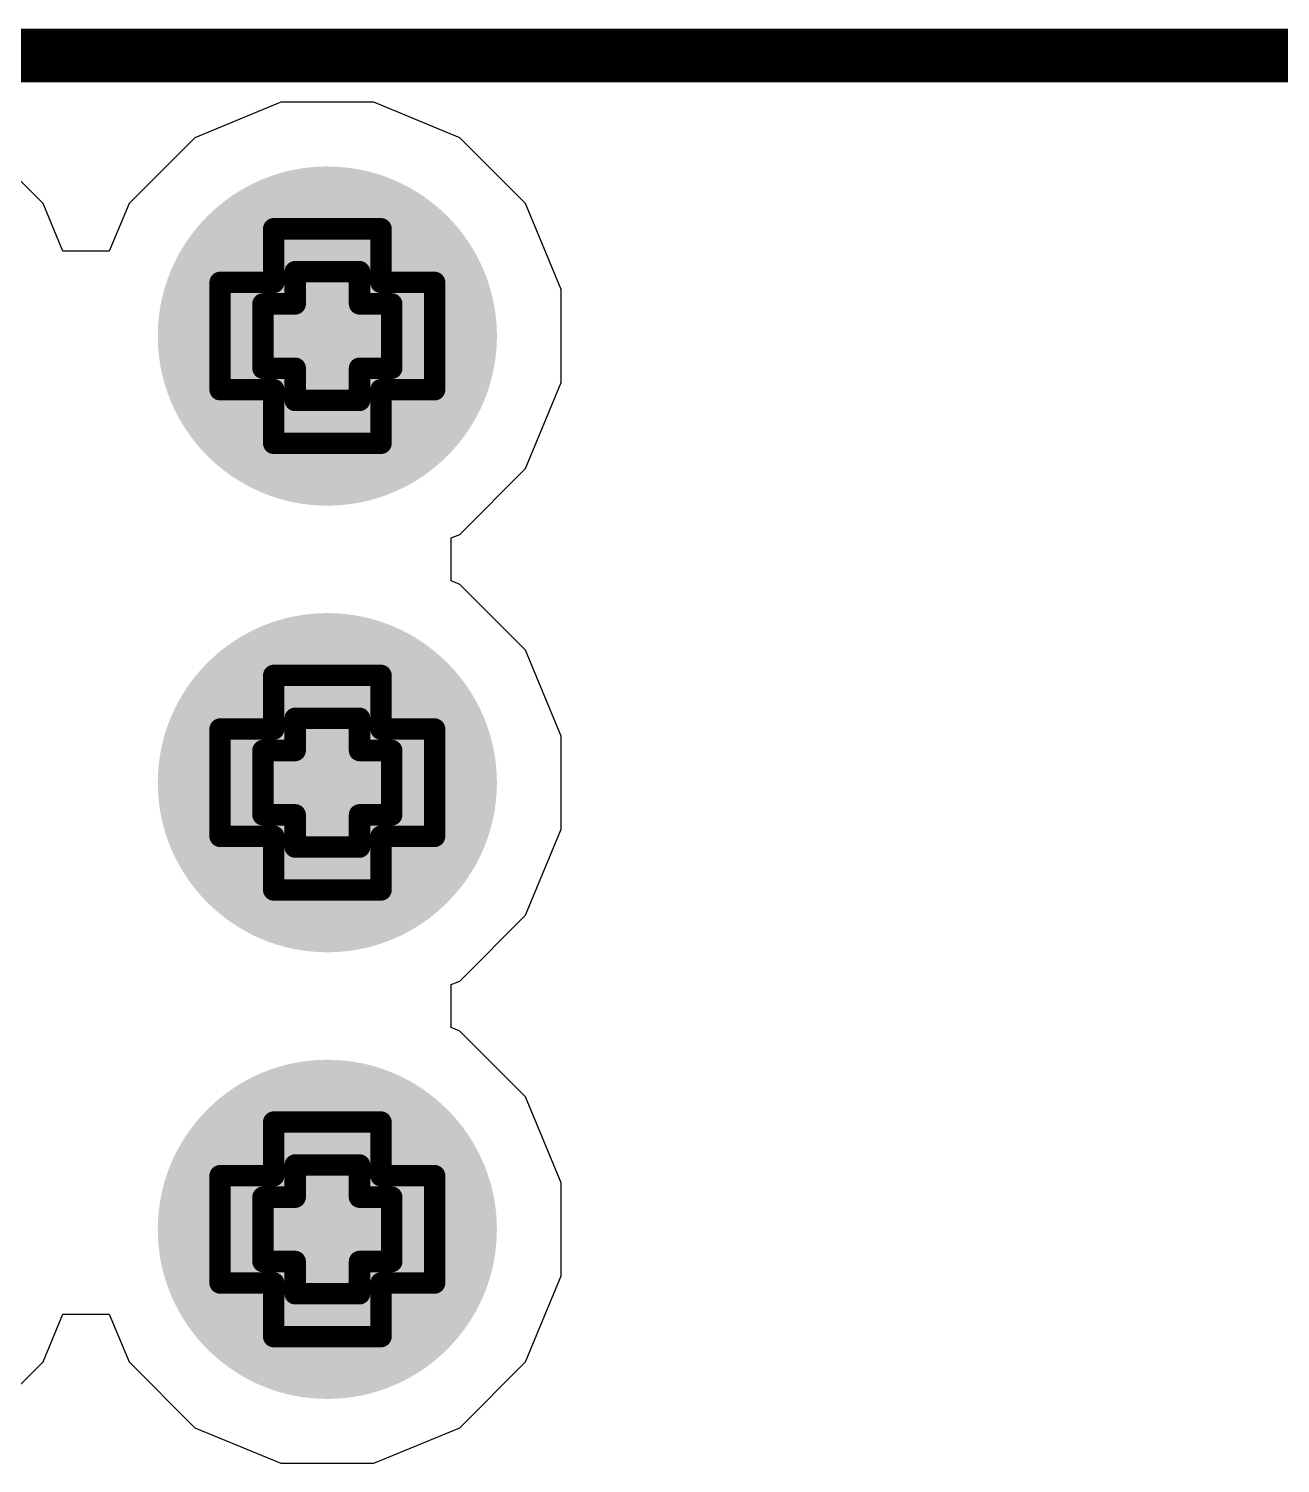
# Model space of a CAD drawing. Header units: inches. Extents: x -4 to 5258, y -4 to 5281.
# Drawn here: x 136.272 to 139.237, y 69.027 to 72.424 of the extents above; entities that cross this region are included whole.
import ezdxf

# ---------------------------------------------------------------- set-up
doc = ezdxf.new("R2010")
doc.units = ezdxf.units.IN
for name, color, linetype in [('Bottom Layer', 5, 'Continuous'), ('Bottom Solder', 6, 'Continuous'), ('Drill Drawing', 1, 'Continuous'), ('Layer 1', 16, 'Continuous'), ('Layer 2', 76, 'Continuous'), ('Top Layer', 1, 'Continuous'), ('Top Overlay', 2, 'Continuous'), ('Top Solder', 216, 'Continuous'), ('Via Holes', 16, 'Continuous')]:
    doc.layers.add(name, color=color, linetype=linetype)

# ---------------------------------------------------------------- blocks, each defined once
blk = doc.blocks.new('UCD_220_F_10__D___309')
at = {"layer": 'Top Overlay'}
blk.add_lwpolyline([(-3.6322, 5.207, 0.127, 0.127, 0), (5.1308, 5.207, 0.127, 0.127, 0)], format="xyseb", dxfattribs=at)

msp = doc.modelspace()

# ---------------------------------------------------------------- hatches: boundary and pattern name
at = {"layer": 'Bottom Layer'}
h = msp.add_hatch(color=5, dxfattribs=at)
edge = h.paths.add_edge_path()
edge.add_arc((136.9797, 71.6961), 0.3, 0, 360)
h = msp.add_hatch(color=5, dxfattribs=at)
edge = h.paths.add_edge_path()
edge.add_arc((136.9797, 70.6385), 0.3, 0, 360)
h = msp.add_hatch(color=5, dxfattribs=at)
edge = h.paths.add_edge_path()
edge.add_arc((136.9797, 69.5808), 0.3, 0, 360)
at = {"layer": 'Bottom Solder'}
h = msp.add_hatch(color=6, dxfattribs=at)
edge = h.paths.add_edge_path()
edge.add_arc((136.9797, 71.6961), 0.4016, 0, 360)
h = msp.add_hatch(color=6, dxfattribs=at)
edge = h.paths.add_edge_path()
edge.add_arc((136.9797, 70.6385), 0.4016, 0, 360)
h = msp.add_hatch(color=6, dxfattribs=at)
edge = h.paths.add_edge_path()
edge.add_arc((136.9797, 69.5808), 0.4016, 0, 360)
at = {"layer": 'Layer 1'}
h = msp.add_hatch(color=16, dxfattribs=at)
edge = h.paths.add_edge_path()
edge.add_arc((136.9797, 71.6961), 0.3, 0, 360)
h = msp.add_hatch(color=16, dxfattribs=at)
edge = h.paths.add_edge_path()
edge.add_arc((136.9797, 70.6385), 0.3, 0, 360)
h = msp.add_hatch(color=16, dxfattribs=at)
edge = h.paths.add_edge_path()
edge.add_arc((136.9797, 69.5808), 0.3, 0, 360)
at = {"layer": 'Layer 2'}
h = msp.add_hatch(color=76, dxfattribs=at)
edge = h.paths.add_edge_path()
edge.add_arc((136.9797, 71.6961), 0.3, 0, 360)
h = msp.add_hatch(color=76, dxfattribs=at)
edge = h.paths.add_edge_path()
edge.add_arc((136.9797, 70.6385), 0.3, 0, 360)
h = msp.add_hatch(color=76, dxfattribs=at)
edge = h.paths.add_edge_path()
edge.add_arc((136.9797, 69.5808), 0.3, 0, 360)
at = {"layer": 'Top Layer'}
h = msp.add_hatch(color=1, dxfattribs=at)
edge = h.paths.add_edge_path()
edge.add_arc((136.9797, 71.6961), 0.3, 0, 360)
h = msp.add_hatch(color=1, dxfattribs=at)
edge = h.paths.add_edge_path()
edge.add_arc((136.9797, 70.6385), 0.3, 0, 360)
h = msp.add_hatch(color=1, dxfattribs=at)
edge = h.paths.add_edge_path()
edge.add_arc((136.9797, 69.5808), 0.3, 0, 360)
at = {"layer": 'Top Solder'}
h = msp.add_hatch(color=216, dxfattribs=at)
edge = h.paths.add_edge_path()
edge.add_arc((136.9797, 71.6961), 0.4016, 0, 360)
h = msp.add_hatch(color=216, dxfattribs=at)
edge = h.paths.add_edge_path()
edge.add_arc((136.9797, 70.6385), 0.4016, 0, 360)
h = msp.add_hatch(color=216, dxfattribs=at)
edge = h.paths.add_edge_path()
edge.add_arc((136.9797, 69.5808), 0.4016, 0, 360)
at = {"layer": 'Via Holes'}
h = msp.add_hatch(color=7, dxfattribs=at)
edge = h.paths.add_edge_path()
edge.add_arc((136.9797, 71.6961), 0.15, 0, 360)
h = msp.add_hatch(color=7, dxfattribs=at)
edge = h.paths.add_edge_path()
edge.add_arc((136.9797, 70.6385), 0.15, 0, 360)
h = msp.add_hatch(color=7, dxfattribs=at)
edge = h.paths.add_edge_path()
edge.add_arc((136.9797, 69.5808), 0.15, 0, 360)

# ---------------------------------------------------------------- linework, layer by layer
at = {"layer": 'Drill Drawing'}
for points in [[(136.8527, 71.8231, 0.0508, 0.0508, 0), (136.8527, 71.9501, 0.0508, 0.0508, 0)], [(136.8527, 71.9501, 0.0508, 0.0508, 0), (137.1067, 71.9501, 0.0508, 0.0508, 0)], [(137.1067, 71.8231, 0.0508, 0.0508, 0), (137.1067, 71.9501, 0.0508, 0.0508, 0)], [(136.9035, 71.7723, 0.0508, 0.0508, 0), (136.9035, 71.8485, 0.0508, 0.0508, 0)], [(136.9035, 71.8485, 0.0508, 0.0508, 0), (137.0559, 71.8485, 0.0508, 0.0508, 0)], [(137.0559, 71.7723, 0.0508, 0.0508, 0), (137.0559, 71.8485, 0.0508, 0.0508, 0)], [(136.7257, 71.5691, 0.0508, 0.0508, 0), (136.7257, 71.8231, 0.0508, 0.0508, 0)], [(136.7257, 71.8231, 0.0508, 0.0508, 0), (136.8527, 71.8231, 0.0508, 0.0508, 0)], [(137.1067, 71.8231, 0.0508, 0.0508, 0), (137.2337, 71.8231, 0.0508, 0.0508, 0)], [(137.2337, 71.5691, 0.0508, 0.0508, 0), (137.2337, 71.8231, 0.0508, 0.0508, 0)], [(136.8273, 71.6199, 0.0508, 0.0508, 0), (136.8273, 71.7723, 0.0508, 0.0508, 0)], [(136.8273, 71.7723, 0.0508, 0.0508, 0), (136.9035, 71.7723, 0.0508, 0.0508, 0)], [(137.0559, 71.7723, 0.0508, 0.0508, 0), (137.1321, 71.7723, 0.0508, 0.0508, 0)], [(137.1321, 71.6199, 0.0508, 0.0508, 0), (137.1321, 71.7723, 0.0508, 0.0508, 0)], [(136.8273, 71.6199, 0.0508, 0.0508, 0), (136.9035, 71.6199, 0.0508, 0.0508, 0)], [(136.9035, 71.5437, 0.0508, 0.0508, 0), (136.9035, 71.6199, 0.0508, 0.0508, 0)], [(137.0559, 71.6199, 0.0508, 0.0508, 0), (137.1321, 71.6199, 0.0508, 0.0508, 0)], [(137.0559, 71.5437, 0.0508, 0.0508, 0), (137.0559, 71.6199, 0.0508, 0.0508, 0)], [(136.7257, 71.5691, 0.0508, 0.0508, 0), (136.8527, 71.5691, 0.0508, 0.0508, 0)], [(136.8527, 71.4421, 0.0508, 0.0508, 0), (136.8527, 71.5691, 0.0508, 0.0508, 0)], [(137.1067, 71.5691, 0.0508, 0.0508, 0), (137.2337, 71.5691, 0.0508, 0.0508, 0)], [(137.1067, 71.4421, 0.0508, 0.0508, 0), (137.1067, 71.5691, 0.0508, 0.0508, 0)], [(136.9035, 71.5437, 0.0508, 0.0508, 0), (137.0559, 71.5437, 0.0508, 0.0508, 0)], [(136.8527, 71.4421, 0.0508, 0.0508, 0), (137.1067, 71.4421, 0.0508, 0.0508, 0)], [(136.8527, 70.7655, 0.0508, 0.0508, 0), (136.8527, 70.8925, 0.0508, 0.0508, 0)], [(136.8527, 70.8925, 0.0508, 0.0508, 0), (137.1067, 70.8925, 0.0508, 0.0508, 0)], [(137.1067, 70.7655, 0.0508, 0.0508, 0), (137.1067, 70.8925, 0.0508, 0.0508, 0)], [(136.9035, 70.7147, 0.0508, 0.0508, 0), (136.9035, 70.7909, 0.0508, 0.0508, 0)], [(136.9035, 70.7909, 0.0508, 0.0508, 0), (137.0559, 70.7909, 0.0508, 0.0508, 0)], [(137.0559, 70.7147, 0.0508, 0.0508, 0), (137.0559, 70.7909, 0.0508, 0.0508, 0)], [(136.7257, 70.5115, 0.0508, 0.0508, 0), (136.7257, 70.7655, 0.0508, 0.0508, 0)], [(136.7257, 70.7655, 0.0508, 0.0508, 0), (136.8527, 70.7655, 0.0508, 0.0508, 0)], [(137.1067, 70.7655, 0.0508, 0.0508, 0), (137.2337, 70.7655, 0.0508, 0.0508, 0)], [(137.2337, 70.5115, 0.0508, 0.0508, 0), (137.2337, 70.7655, 0.0508, 0.0508, 0)], [(136.8273, 70.5623, 0.0508, 0.0508, 0), (136.8273, 70.7147, 0.0508, 0.0508, 0)], [(136.8273, 70.7147, 0.0508, 0.0508, 0), (136.9035, 70.7147, 0.0508, 0.0508, 0)], [(137.0559, 70.7147, 0.0508, 0.0508, 0), (137.1321, 70.7147, 0.0508, 0.0508, 0)], [(137.1321, 70.5623, 0.0508, 0.0508, 0), (137.1321, 70.7147, 0.0508, 0.0508, 0)], [(136.8273, 70.5623, 0.0508, 0.0508, 0), (136.9035, 70.5623, 0.0508, 0.0508, 0)], [(136.9035, 70.4861, 0.0508, 0.0508, 0), (136.9035, 70.5623, 0.0508, 0.0508, 0)], [(137.0559, 70.5623, 0.0508, 0.0508, 0), (137.1321, 70.5623, 0.0508, 0.0508, 0)], [(137.0559, 70.4861, 0.0508, 0.0508, 0), (137.0559, 70.5623, 0.0508, 0.0508, 0)], [(136.7257, 70.5115, 0.0508, 0.0508, 0), (136.8527, 70.5115, 0.0508, 0.0508, 0)], [(136.8527, 70.3845, 0.0508, 0.0508, 0), (136.8527, 70.5115, 0.0508, 0.0508, 0)], [(137.1067, 70.5115, 0.0508, 0.0508, 0), (137.2337, 70.5115, 0.0508, 0.0508, 0)], [(137.1067, 70.3845, 0.0508, 0.0508, 0), (137.1067, 70.5115, 0.0508, 0.0508, 0)], [(136.9035, 70.4861, 0.0508, 0.0508, 0), (137.0559, 70.4861, 0.0508, 0.0508, 0)], [(136.8527, 70.3845, 0.0508, 0.0508, 0), (137.1067, 70.3845, 0.0508, 0.0508, 0)], [(136.8527, 69.7078, 0.0508, 0.0508, 0), (136.8527, 69.8348, 0.0508, 0.0508, 0)], [(136.8527, 69.8348, 0.0508, 0.0508, 0), (137.1067, 69.8348, 0.0508, 0.0508, 0)], [(137.1067, 69.7078, 0.0508, 0.0508, 0), (137.1067, 69.8348, 0.0508, 0.0508, 0)], [(136.9035, 69.657, 0.0508, 0.0508, 0), (136.9035, 69.7332, 0.0508, 0.0508, 0)], [(136.9035, 69.7332, 0.0508, 0.0508, 0), (137.0559, 69.7332, 0.0508, 0.0508, 0)], [(137.0559, 69.657, 0.0508, 0.0508, 0), (137.0559, 69.7332, 0.0508, 0.0508, 0)], [(136.7257, 69.4538, 0.0508, 0.0508, 0), (136.7257, 69.7078, 0.0508, 0.0508, 0)], [(136.7257, 69.7078, 0.0508, 0.0508, 0), (136.8527, 69.7078, 0.0508, 0.0508, 0)], [(137.1067, 69.7078, 0.0508, 0.0508, 0), (137.2337, 69.7078, 0.0508, 0.0508, 0)], [(137.2337, 69.4538, 0.0508, 0.0508, 0), (137.2337, 69.7078, 0.0508, 0.0508, 0)], [(136.8273, 69.5046, 0.0508, 0.0508, 0), (136.8273, 69.657, 0.0508, 0.0508, 0)], [(136.8273, 69.657, 0.0508, 0.0508, 0), (136.9035, 69.657, 0.0508, 0.0508, 0)], [(137.0559, 69.657, 0.0508, 0.0508, 0), (137.1321, 69.657, 0.0508, 0.0508, 0)], [(137.1321, 69.5046, 0.0508, 0.0508, 0), (137.1321, 69.657, 0.0508, 0.0508, 0)], [(136.8273, 69.5046, 0.0508, 0.0508, 0), (136.9035, 69.5046, 0.0508, 0.0508, 0)], [(136.9035, 69.4284, 0.0508, 0.0508, 0), (136.9035, 69.5046, 0.0508, 0.0508, 0)], [(137.0559, 69.5046, 0.0508, 0.0508, 0), (137.1321, 69.5046, 0.0508, 0.0508, 0)], [(137.0559, 69.4284, 0.0508, 0.0508, 0), (137.0559, 69.5046, 0.0508, 0.0508, 0)], [(136.7257, 69.4538, 0.0508, 0.0508, 0), (136.8527, 69.4538, 0.0508, 0.0508, 0)], [(136.8527, 69.3268, 0.0508, 0.0508, 0), (136.8527, 69.4538, 0.0508, 0.0508, 0)], [(137.1067, 69.4538, 0.0508, 0.0508, 0), (137.2337, 69.4538, 0.0508, 0.0508, 0)], [(137.1067, 69.3268, 0.0508, 0.0508, 0), (137.1067, 69.4538, 0.0508, 0.0508, 0)], [(136.9035, 69.4284, 0.0508, 0.0508, 0), (137.0559, 69.4284, 0.0508, 0.0508, 0)], [(136.8527, 69.3268, 0.0508, 0.0508, 0), (137.1067, 69.3268, 0.0508, 0.0508, 0)]]:
    msp.add_lwpolyline(points, format="xyseb", dxfattribs=at)
for points in [[(136.84, 71.9501, 0.0254, 0.0254, 1), (136.8654, 71.9501, 0.0254, 0.0254, 1)], [(136.84, 71.9501, 0.0254, 0.0254, 1), (136.8654, 71.9501, 0.0254, 0.0254, 1)], [(137.094, 71.9501, 0.0254, 0.0254, 1), (137.1194, 71.9501, 0.0254, 0.0254, 1)], [(137.094, 71.9501, 0.0254, 0.0254, 1), (137.1194, 71.9501, 0.0254, 0.0254, 1)], [(136.8908, 71.8485, 0.0254, 0.0254, 1), (136.9162, 71.8485, 0.0254, 0.0254, 1)], [(136.8908, 71.8485, 0.0254, 0.0254, 1), (136.9162, 71.8485, 0.0254, 0.0254, 1)], [(137.0432, 71.8485, 0.0254, 0.0254, 1), (137.0686, 71.8485, 0.0254, 0.0254, 1)], [(137.0432, 71.8485, 0.0254, 0.0254, 1), (137.0686, 71.8485, 0.0254, 0.0254, 1)], [(136.713, 71.8231, 0.0254, 0.0254, 1), (136.7384, 71.8231, 0.0254, 0.0254, 1)], [(136.713, 71.8231, 0.0254, 0.0254, 1), (136.7384, 71.8231, 0.0254, 0.0254, 1)], [(136.84, 71.8231, 0.0254, 0.0254, 1), (136.8654, 71.8231, 0.0254, 0.0254, 1)], [(136.84, 71.8231, 0.0254, 0.0254, 1), (136.8654, 71.8231, 0.0254, 0.0254, 1)], [(137.094, 71.8231, 0.0254, 0.0254, 1), (137.1194, 71.8231, 0.0254, 0.0254, 1)], [(137.094, 71.8231, 0.0254, 0.0254, 1), (137.1194, 71.8231, 0.0254, 0.0254, 1)], [(137.221, 71.8231, 0.0254, 0.0254, 1), (137.2464, 71.8231, 0.0254, 0.0254, 1)], [(137.221, 71.8231, 0.0254, 0.0254, 1), (137.2464, 71.8231, 0.0254, 0.0254, 1)], [(136.8146, 71.7723, 0.0254, 0.0254, 1), (136.84, 71.7723, 0.0254, 0.0254, 1)], [(136.8146, 71.7723, 0.0254, 0.0254, 1), (136.84, 71.7723, 0.0254, 0.0254, 1)], [(136.8908, 71.7723, 0.0254, 0.0254, 1), (136.9162, 71.7723, 0.0254, 0.0254, 1)], [(136.8908, 71.7723, 0.0254, 0.0254, 1), (136.9162, 71.7723, 0.0254, 0.0254, 1)], [(137.0432, 71.7723, 0.0254, 0.0254, 1), (137.0686, 71.7723, 0.0254, 0.0254, 1)], [(137.0432, 71.7723, 0.0254, 0.0254, 1), (137.0686, 71.7723, 0.0254, 0.0254, 1)], [(137.1194, 71.7723, 0.0254, 0.0254, 1), (137.1448, 71.7723, 0.0254, 0.0254, 1)], [(137.1194, 71.7723, 0.0254, 0.0254, 1), (137.1448, 71.7723, 0.0254, 0.0254, 1)], [(136.8146, 71.6199, 0.0254, 0.0254, 1), (136.84, 71.6199, 0.0254, 0.0254, 1)], [(136.8146, 71.6199, 0.0254, 0.0254, 1), (136.84, 71.6199, 0.0254, 0.0254, 1)], [(136.8908, 71.6199, 0.0254, 0.0254, 1), (136.9162, 71.6199, 0.0254, 0.0254, 1)], [(136.8908, 71.6199, 0.0254, 0.0254, 1), (136.9162, 71.6199, 0.0254, 0.0254, 1)], [(137.0432, 71.6199, 0.0254, 0.0254, 1), (137.0686, 71.6199, 0.0254, 0.0254, 1)], [(137.0432, 71.6199, 0.0254, 0.0254, 1), (137.0686, 71.6199, 0.0254, 0.0254, 1)], [(137.1194, 71.6199, 0.0254, 0.0254, 1), (137.1448, 71.6199, 0.0254, 0.0254, 1)], [(137.1194, 71.6199, 0.0254, 0.0254, 1), (137.1448, 71.6199, 0.0254, 0.0254, 1)], [(136.713, 71.5691, 0.0254, 0.0254, 1), (136.7384, 71.5691, 0.0254, 0.0254, 1)], [(136.713, 71.5691, 0.0254, 0.0254, 1), (136.7384, 71.5691, 0.0254, 0.0254, 1)], [(136.84, 71.5691, 0.0254, 0.0254, 1), (136.8654, 71.5691, 0.0254, 0.0254, 1)], [(136.84, 71.5691, 0.0254, 0.0254, 1), (136.8654, 71.5691, 0.0254, 0.0254, 1)], [(137.094, 71.5691, 0.0254, 0.0254, 1), (137.1194, 71.5691, 0.0254, 0.0254, 1)], [(137.094, 71.5691, 0.0254, 0.0254, 1), (137.1194, 71.5691, 0.0254, 0.0254, 1)], [(137.221, 71.5691, 0.0254, 0.0254, 1), (137.2464, 71.5691, 0.0254, 0.0254, 1)], [(137.221, 71.5691, 0.0254, 0.0254, 1), (137.2464, 71.5691, 0.0254, 0.0254, 1)], [(136.8908, 71.5437, 0.0254, 0.0254, 1), (136.9162, 71.5437, 0.0254, 0.0254, 1)], [(136.8908, 71.5437, 0.0254, 0.0254, 1), (136.9162, 71.5437, 0.0254, 0.0254, 1)], [(137.0432, 71.5437, 0.0254, 0.0254, 1), (137.0686, 71.5437, 0.0254, 0.0254, 1)], [(137.0432, 71.5437, 0.0254, 0.0254, 1), (137.0686, 71.5437, 0.0254, 0.0254, 1)], [(136.84, 71.4421, 0.0254, 0.0254, 1), (136.8654, 71.4421, 0.0254, 0.0254, 1)], [(136.84, 71.4421, 0.0254, 0.0254, 1), (136.8654, 71.4421, 0.0254, 0.0254, 1)], [(137.094, 71.4421, 0.0254, 0.0254, 1), (137.1194, 71.4421, 0.0254, 0.0254, 1)], [(137.094, 71.4421, 0.0254, 0.0254, 1), (137.1194, 71.4421, 0.0254, 0.0254, 1)], [(136.84, 70.8925, 0.0254, 0.0254, 1), (136.8654, 70.8925, 0.0254, 0.0254, 1)], [(136.84, 70.8925, 0.0254, 0.0254, 1), (136.8654, 70.8925, 0.0254, 0.0254, 1)], [(137.094, 70.8925, 0.0254, 0.0254, 1), (137.1194, 70.8925, 0.0254, 0.0254, 1)], [(137.094, 70.8925, 0.0254, 0.0254, 1), (137.1194, 70.8925, 0.0254, 0.0254, 1)], [(136.8908, 70.7909, 0.0254, 0.0254, 1), (136.9162, 70.7909, 0.0254, 0.0254, 1)], [(136.8908, 70.7909, 0.0254, 0.0254, 1), (136.9162, 70.7909, 0.0254, 0.0254, 1)], [(137.0432, 70.7909, 0.0254, 0.0254, 1), (137.0686, 70.7909, 0.0254, 0.0254, 1)], [(137.0432, 70.7909, 0.0254, 0.0254, 1), (137.0686, 70.7909, 0.0254, 0.0254, 1)], [(136.713, 70.7655, 0.0254, 0.0254, 1), (136.7384, 70.7655, 0.0254, 0.0254, 1)], [(136.713, 70.7655, 0.0254, 0.0254, 1), (136.7384, 70.7655, 0.0254, 0.0254, 1)], [(136.84, 70.7655, 0.0254, 0.0254, 1), (136.8654, 70.7655, 0.0254, 0.0254, 1)], [(136.84, 70.7655, 0.0254, 0.0254, 1), (136.8654, 70.7655, 0.0254, 0.0254, 1)], [(137.094, 70.7655, 0.0254, 0.0254, 1), (137.1194, 70.7655, 0.0254, 0.0254, 1)], [(137.094, 70.7655, 0.0254, 0.0254, 1), (137.1194, 70.7655, 0.0254, 0.0254, 1)], [(137.221, 70.7655, 0.0254, 0.0254, 1), (137.2464, 70.7655, 0.0254, 0.0254, 1)], [(137.221, 70.7655, 0.0254, 0.0254, 1), (137.2464, 70.7655, 0.0254, 0.0254, 1)], [(136.8146, 70.7147, 0.0254, 0.0254, 1), (136.84, 70.7147, 0.0254, 0.0254, 1)], [(136.8146, 70.7147, 0.0254, 0.0254, 1), (136.84, 70.7147, 0.0254, 0.0254, 1)], [(136.8908, 70.7147, 0.0254, 0.0254, 1), (136.9162, 70.7147, 0.0254, 0.0254, 1)], [(136.8908, 70.7147, 0.0254, 0.0254, 1), (136.9162, 70.7147, 0.0254, 0.0254, 1)], [(137.0432, 70.7147, 0.0254, 0.0254, 1), (137.0686, 70.7147, 0.0254, 0.0254, 1)], [(137.0432, 70.7147, 0.0254, 0.0254, 1), (137.0686, 70.7147, 0.0254, 0.0254, 1)], [(137.1194, 70.7147, 0.0254, 0.0254, 1), (137.1448, 70.7147, 0.0254, 0.0254, 1)], [(137.1194, 70.7147, 0.0254, 0.0254, 1), (137.1448, 70.7147, 0.0254, 0.0254, 1)], [(136.8146, 70.5623, 0.0254, 0.0254, 1), (136.84, 70.5623, 0.0254, 0.0254, 1)], [(136.8146, 70.5623, 0.0254, 0.0254, 1), (136.84, 70.5623, 0.0254, 0.0254, 1)], [(136.8908, 70.5623, 0.0254, 0.0254, 1), (136.9162, 70.5623, 0.0254, 0.0254, 1)], [(136.8908, 70.5623, 0.0254, 0.0254, 1), (136.9162, 70.5623, 0.0254, 0.0254, 1)], [(137.0432, 70.5623, 0.0254, 0.0254, 1), (137.0686, 70.5623, 0.0254, 0.0254, 1)], [(137.0432, 70.5623, 0.0254, 0.0254, 1), (137.0686, 70.5623, 0.0254, 0.0254, 1)], [(137.1194, 70.5623, 0.0254, 0.0254, 1), (137.1448, 70.5623, 0.0254, 0.0254, 1)], [(137.1194, 70.5623, 0.0254, 0.0254, 1), (137.1448, 70.5623, 0.0254, 0.0254, 1)], [(136.713, 70.5115, 0.0254, 0.0254, 1), (136.7384, 70.5115, 0.0254, 0.0254, 1)], [(136.713, 70.5115, 0.0254, 0.0254, 1), (136.7384, 70.5115, 0.0254, 0.0254, 1)], [(136.84, 70.5115, 0.0254, 0.0254, 1), (136.8654, 70.5115, 0.0254, 0.0254, 1)], [(136.84, 70.5115, 0.0254, 0.0254, 1), (136.8654, 70.5115, 0.0254, 0.0254, 1)], [(137.094, 70.5115, 0.0254, 0.0254, 1), (137.1194, 70.5115, 0.0254, 0.0254, 1)], [(137.094, 70.5115, 0.0254, 0.0254, 1), (137.1194, 70.5115, 0.0254, 0.0254, 1)], [(137.221, 70.5115, 0.0254, 0.0254, 1), (137.2464, 70.5115, 0.0254, 0.0254, 1)], [(137.221, 70.5115, 0.0254, 0.0254, 1), (137.2464, 70.5115, 0.0254, 0.0254, 1)], [(136.8908, 70.4861, 0.0254, 0.0254, 1), (136.9162, 70.4861, 0.0254, 0.0254, 1)], [(136.8908, 70.4861, 0.0254, 0.0254, 1), (136.9162, 70.4861, 0.0254, 0.0254, 1)], [(137.0432, 70.4861, 0.0254, 0.0254, 1), (137.0686, 70.4861, 0.0254, 0.0254, 1)], [(137.0432, 70.4861, 0.0254, 0.0254, 1), (137.0686, 70.4861, 0.0254, 0.0254, 1)], [(136.84, 70.3845, 0.0254, 0.0254, 1), (136.8654, 70.3845, 0.0254, 0.0254, 1)], [(136.84, 70.3845, 0.0254, 0.0254, 1), (136.8654, 70.3845, 0.0254, 0.0254, 1)], [(137.094, 70.3845, 0.0254, 0.0254, 1), (137.1194, 70.3845, 0.0254, 0.0254, 1)], [(137.094, 70.3845, 0.0254, 0.0254, 1), (137.1194, 70.3845, 0.0254, 0.0254, 1)], [(136.84, 69.8348, 0.0254, 0.0254, 1), (136.8654, 69.8348, 0.0254, 0.0254, 1)], [(136.84, 69.8348, 0.0254, 0.0254, 1), (136.8654, 69.8348, 0.0254, 0.0254, 1)], [(137.094, 69.8348, 0.0254, 0.0254, 1), (137.1194, 69.8348, 0.0254, 0.0254, 1)], [(137.094, 69.8348, 0.0254, 0.0254, 1), (137.1194, 69.8348, 0.0254, 0.0254, 1)], [(136.8908, 69.7332, 0.0254, 0.0254, 1), (136.9162, 69.7332, 0.0254, 0.0254, 1)], [(136.8908, 69.7332, 0.0254, 0.0254, 1), (136.9162, 69.7332, 0.0254, 0.0254, 1)], [(137.0432, 69.7332, 0.0254, 0.0254, 1), (137.0686, 69.7332, 0.0254, 0.0254, 1)], [(137.0432, 69.7332, 0.0254, 0.0254, 1), (137.0686, 69.7332, 0.0254, 0.0254, 1)], [(136.713, 69.7078, 0.0254, 0.0254, 1), (136.7384, 69.7078, 0.0254, 0.0254, 1)], [(136.713, 69.7078, 0.0254, 0.0254, 1), (136.7384, 69.7078, 0.0254, 0.0254, 1)], [(136.84, 69.7078, 0.0254, 0.0254, 1), (136.8654, 69.7078, 0.0254, 0.0254, 1)], [(136.84, 69.7078, 0.0254, 0.0254, 1), (136.8654, 69.7078, 0.0254, 0.0254, 1)], [(137.094, 69.7078, 0.0254, 0.0254, 1), (137.1194, 69.7078, 0.0254, 0.0254, 1)], [(137.094, 69.7078, 0.0254, 0.0254, 1), (137.1194, 69.7078, 0.0254, 0.0254, 1)], [(137.221, 69.7078, 0.0254, 0.0254, 1), (137.2464, 69.7078, 0.0254, 0.0254, 1)], [(137.221, 69.7078, 0.0254, 0.0254, 1), (137.2464, 69.7078, 0.0254, 0.0254, 1)], [(136.8146, 69.657, 0.0254, 0.0254, 1), (136.84, 69.657, 0.0254, 0.0254, 1)], [(136.8146, 69.657, 0.0254, 0.0254, 1), (136.84, 69.657, 0.0254, 0.0254, 1)], [(136.8908, 69.657, 0.0254, 0.0254, 1), (136.9162, 69.657, 0.0254, 0.0254, 1)], [(136.8908, 69.657, 0.0254, 0.0254, 1), (136.9162, 69.657, 0.0254, 0.0254, 1)], [(137.0432, 69.657, 0.0254, 0.0254, 1), (137.0686, 69.657, 0.0254, 0.0254, 1)], [(137.0432, 69.657, 0.0254, 0.0254, 1), (137.0686, 69.657, 0.0254, 0.0254, 1)], [(137.1194, 69.657, 0.0254, 0.0254, 1), (137.1448, 69.657, 0.0254, 0.0254, 1)], [(137.1194, 69.657, 0.0254, 0.0254, 1), (137.1448, 69.657, 0.0254, 0.0254, 1)], [(136.8146, 69.5046, 0.0254, 0.0254, 1), (136.84, 69.5046, 0.0254, 0.0254, 1)], [(136.8146, 69.5046, 0.0254, 0.0254, 1), (136.84, 69.5046, 0.0254, 0.0254, 1)], [(136.8908, 69.5046, 0.0254, 0.0254, 1), (136.9162, 69.5046, 0.0254, 0.0254, 1)], [(136.8908, 69.5046, 0.0254, 0.0254, 1), (136.9162, 69.5046, 0.0254, 0.0254, 1)], [(137.0432, 69.5046, 0.0254, 0.0254, 1), (137.0686, 69.5046, 0.0254, 0.0254, 1)], [(137.0432, 69.5046, 0.0254, 0.0254, 1), (137.0686, 69.5046, 0.0254, 0.0254, 1)], [(137.1194, 69.5046, 0.0254, 0.0254, 1), (137.1448, 69.5046, 0.0254, 0.0254, 1)], [(137.1194, 69.5046, 0.0254, 0.0254, 1), (137.1448, 69.5046, 0.0254, 0.0254, 1)], [(136.713, 69.4538, 0.0254, 0.0254, 1), (136.7384, 69.4538, 0.0254, 0.0254, 1)], [(136.713, 69.4538, 0.0254, 0.0254, 1), (136.7384, 69.4538, 0.0254, 0.0254, 1)], [(136.84, 69.4538, 0.0254, 0.0254, 1), (136.8654, 69.4538, 0.0254, 0.0254, 1)], [(136.84, 69.4538, 0.0254, 0.0254, 1), (136.8654, 69.4538, 0.0254, 0.0254, 1)], [(137.094, 69.4538, 0.0254, 0.0254, 1), (137.1194, 69.4538, 0.0254, 0.0254, 1)], [(137.094, 69.4538, 0.0254, 0.0254, 1), (137.1194, 69.4538, 0.0254, 0.0254, 1)], [(137.221, 69.4538, 0.0254, 0.0254, 1), (137.2464, 69.4538, 0.0254, 0.0254, 1)], [(137.221, 69.4538, 0.0254, 0.0254, 1), (137.2464, 69.4538, 0.0254, 0.0254, 1)], [(136.8908, 69.4284, 0.0254, 0.0254, 1), (136.9162, 69.4284, 0.0254, 0.0254, 1)], [(136.8908, 69.4284, 0.0254, 0.0254, 1), (136.9162, 69.4284, 0.0254, 0.0254, 1)], [(137.0432, 69.4284, 0.0254, 0.0254, 1), (137.0686, 69.4284, 0.0254, 0.0254, 1)], [(137.0432, 69.4284, 0.0254, 0.0254, 1), (137.0686, 69.4284, 0.0254, 0.0254, 1)], [(136.84, 69.3268, 0.0254, 0.0254, 1), (136.8654, 69.3268, 0.0254, 0.0254, 1)], [(136.84, 69.3268, 0.0254, 0.0254, 1), (136.8654, 69.3268, 0.0254, 0.0254, 1)], [(137.094, 69.3268, 0.0254, 0.0254, 1), (137.1194, 69.3268, 0.0254, 0.0254, 1)], [(137.094, 69.3268, 0.0254, 0.0254, 1), (137.1194, 69.3268, 0.0254, 0.0254, 1)]]:
    msp.add_lwpolyline(points, format="xyseb", close=True, dxfattribs=at)
at = {"layer": 'Layer 1'}
for p, q in [((136.8695, 72.2501), (136.6659, 72.1658)), ((137.0899, 72.2501), (136.8695, 72.2501)), ((137.2935, 72.1658), (137.0899, 72.2501)), ((136.3063, 72.0099), (136.1505, 72.1658)), ((136.6659, 72.1658), (136.51, 72.0099)), ((137.4493, 72.0099), (137.2935, 72.1658)), ((136.3532, 71.8968), (136.3063, 72.0099)), ((136.51, 72.0099), (136.4632, 71.8968)), ((137.5337, 71.8063), (137.4493, 72.0099)), ((136.4632, 71.8968), (136.3532, 71.8968)), ((137.5337, 71.5859), (137.5337, 71.8063)), ((137.4493, 71.3823), (137.5337, 71.5859)), ((137.2935, 71.2265), (137.4493, 71.3823)), ((137.2733, 71.2181), (137.2935, 71.2265)), ((137.2733, 71.1165), (137.2733, 71.2181)), ((137.2935, 71.1081), (137.2733, 71.1165)), ((137.4493, 70.9523), (137.2935, 71.1081)), ((137.5337, 70.7486), (137.4493, 70.9523)), ((137.5337, 70.5283), (137.5337, 70.7486)), ((137.4493, 70.3246), (137.5337, 70.5283)), ((137.2935, 70.1688), (137.4493, 70.3246)), ((137.2733, 70.1604), (137.2935, 70.1688)), ((137.2733, 70.0588), (137.2733, 70.1604)), ((137.2935, 70.0504), (137.2733, 70.0588)), ((137.4493, 69.8946), (137.2935, 70.0504)), ((137.5337, 69.691), (137.4493, 69.8946)), ((137.5337, 69.4706), (137.5337, 69.691)), ((137.4493, 69.267), (137.5337, 69.4706)), ((136.3063, 69.267), (136.3532, 69.3801)), ((136.3532, 69.3801), (136.4632, 69.3801)), ((136.4632, 69.3801), (136.51, 69.267)), ((136.1505, 69.1111), (136.3063, 69.267)), ((136.51, 69.267), (136.6659, 69.1111)), ((137.2935, 69.1111), (137.4493, 69.267)), ((136.6659, 69.1111), (136.8695, 69.0268)), ((137.0899, 69.0268), (137.2935, 69.1111)), ((136.8695, 69.0268), (137.0899, 69.0268))]:
    msp.add_line(p, q, dxfattribs=at)

# ---------------------------------------------------------------- block references
msp.add_blockref('UCD_220_F_10__D___309', (139.4304, 67.1534))

doc.saveas('drawing.dxf')
